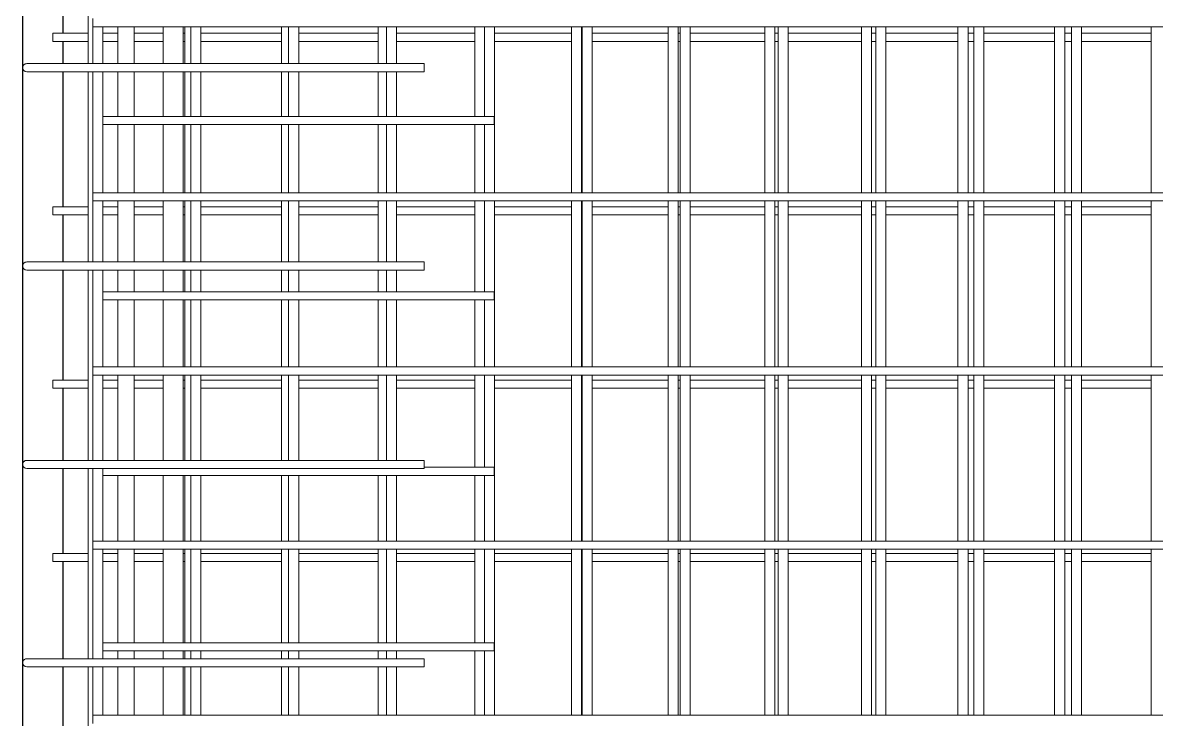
# Model space of a CAD drawing. Header units: millimetres. Extents: x 6744 to 22888, y -3063 to 10037.
# Drawn here: x 10063 to 11192, y 1416 to 2110 of the extents above; entities that cross this region are included whole.
import ezdxf

# ---------------------------------------------------------------- set-up
doc = ezdxf.new("R2010")
doc.units = ezdxf.units.MM
doc.layers.add('A-WALL', color=113, linetype='Continuous', lineweight=25)
doc.layers.add('S-RBAR', color=171, linetype='Continuous', lineweight=18)

msp = doc.modelspace()

# ---------------------------------------------------------------- linework, layer by layer
at = {"layer": 'A-WALL'}
for p, q in [((10062.56745, -1395), (10062.56745, 7059.95039)), ((10102.56745, 2259), (10102.56745, 2099.53846)), ((10102.56745, 2091.53846), (10102.56745, 2069.33333)), ((10102.56745, 2061.33333), (10102.56745, 1926.71154)), ((10102.56745, 1918.71154), (10102.56745, 1871.66667)), ((10102.56745, 1863.66667), (10102.56745, 1753.88462)), ((10102.56745, 1745.88462), (10102.56745, 1674)), ((10102.56745, 1666), (10102.56745, 1581.05769)), ((10102.56745, 1573.05769), (10102.56745, 1476.33333)), ((10102.56745, 1468.33333), (10102.56745, 1408.23077))]:
    msp.add_line(p, q, dxfattribs=at)
at = {"layer": 'S-RBAR'}
for p, q in [((10127.74785, 2069.33333), (10127.74785, 2259)), ((10132.56745, 2106.15651), (10132.56745, 2114.15651)), ((10132.56745, 2106.15651), (12288.56745, 2106.15651)), ((10132.56745, 2069.33333), (10132.56745, 2106.15651)), ((10142.56745, 2069.33333), (10142.56745, 2106.15651)), ((10157.56745, 2069.33333), (10157.56745, 2106.15651)), ((10173.56745, 2069.33333), (10173.56745, 2106.15651)), ((10202.56541, 2069.33333), (10202.56541, 2106.15651)), ((10222.56541, 2069.33333), (10222.56541, 2106.15651)), ((10224.08401, 2069.33333), (10224.08401, 2106.15651)), ((10230.11291, 2069.33333), (10230.11291, 2106.15651)), ((10240.11291, 2069.33333), (10240.11291, 2106.15651)), ((10320.42017, 2069.33333), (10320.42017, 2106.15651)), ((10327.65836, 2069.33333), (10327.65836, 2106.15651)), ((10337.65836, 2069.33333), (10337.65836, 2106.15651)), ((10416.75633, 2069.33333), (10416.75633, 2106.15651)), ((10425.20382, 2069.33333), (10425.20382, 2106.15651)), ((10435.20382, 2069.33333), (10435.20382, 2106.15651)), ((10513.09249, 2016.79561), (10513.09249, 2106.15651)), ((10522.74927, 2016.79561), (10522.74927, 2106.15651)), ((10532.74927, 1940.59868), (10532.74927, 2106.15651)), ((10609.42865, 1940.59868), (10609.42865, 2106.15651)), ((10619.42865, 1940.59868), (10619.42865, 2106.15651)), ((10620.29473, 1940.59868), (10620.29473, 2106.15651)), ((10630.29473, 1940.59868), (10630.29473, 2106.15651)), ((10705.76481, 1940.59868), (10705.76481, 2106.15651)), ((10715.76481, 1940.59868), (10715.76481, 2106.15651)), ((10717.84018, 1940.59868), (10717.84018, 2106.15651)), ((10727.84018, 1940.59868), (10727.84018, 2106.15651)), ((10802.10097, 1940.59868), (10802.10097, 2106.15651)), ((10812.10097, 1940.59868), (10812.10097, 2106.15651)), ((10815.38564, 1940.59868), (10815.38564, 2106.15651)), ((10825.38564, 1940.59868), (10825.38564, 2106.15651)), ((10898.43713, 1940.59868), (10898.43713, 2106.15651)), ((10908.43713, 1940.59868), (10908.43713, 2106.15651)), ((10912.93109, 1940.59868), (10912.93109, 2106.15651)), ((10922.93109, 1940.59868), (10922.93109, 2106.15651)), ((10994.77329, 1940.59868), (10994.77329, 2106.15651)), ((11004.77329, 1940.59868), (11004.77329, 2106.15651)), ((11010.47655, 1940.59868), (11010.47655, 2106.15651)), ((11020.47655, 1940.59868), (11020.47655, 2106.15651)), ((11091.10945, 1940.59868), (11091.10945, 2106.15651)), ((11101.10945, 1940.59868), (11101.10945, 2106.15651)), ((11108.022, 1940.59868), (11108.022, 2106.15651)), ((11118.022, 1940.59868), (11118.022, 2106.15651)), ((11187.44562, 1940.59868), (11187.44562, 2106.15651)), ((10092.56745, 2099.53846), (10127.74785, 2099.53846)), ((10092.56745, 2091.53846), (10092.56745, 2099.53846)), ((10092.56745, 2091.53846), (10127.74785, 2091.53846)), ((10142.56745, 2099.53846), (10157.56745, 2099.53846)), ((10142.56745, 2091.53846), (10157.56745, 2091.53846)), ((10173.56745, 2099.53846), (10202.56541, 2099.53846)), ((10173.56745, 2091.53846), (10202.56541, 2091.53846)), ((10222.56541, 2099.53846), (10224.08401, 2099.53846)), ((10222.56541, 2091.53846), (10224.08401, 2091.53846)), ((10240.11291, 2099.53846), (10320.42017, 2099.53846)), ((10240.11291, 2091.53846), (10320.42017, 2091.53846)), ((10337.65836, 2099.53846), (10416.75633, 2099.53846)), ((10337.65836, 2091.53846), (10416.75633, 2091.53846)), ((10435.20382, 2099.53846), (10513.09249, 2099.53846)), ((10435.20382, 2091.53846), (10513.09249, 2091.53846)), ((10532.74927, 2099.53846), (10609.42865, 2099.53846)), ((10532.74927, 2091.53846), (10609.42865, 2091.53846)), ((10619.42865, 2099.53846), (10620.29473, 2099.53846)), ((10619.42865, 2091.53846), (10620.29473, 2091.53846)), ((10630.29473, 2099.53846), (10705.76481, 2099.53846)), ((10630.29473, 2091.53846), (10705.76481, 2091.53846)), ((10715.76481, 2099.53846), (10717.84018, 2099.53846)), ((10715.76481, 2091.53846), (10717.84018, 2091.53846)), ((10727.84018, 2099.53846), (10802.10097, 2099.53846)), ((10727.84018, 2091.53846), (10802.10097, 2091.53846)), ((10812.10097, 2099.53846), (10815.38564, 2099.53846)), ((10812.10097, 2091.53846), (10815.38564, 2091.53846)), ((10825.38564, 2099.53846), (10898.43713, 2099.53846)), ((10825.38564, 2091.53846), (10898.43713, 2091.53846)), ((10908.43713, 2099.53846), (10912.93109, 2099.53846)), ((10908.43713, 2091.53846), (10912.93109, 2091.53846)), ((10922.93109, 2099.53846), (10994.77329, 2099.53846)), ((10922.93109, 2091.53846), (10994.77329, 2091.53846)), ((11004.77329, 2099.53846), (11010.47655, 2099.53846)), ((11004.77329, 2091.53846), (11010.47655, 2091.53846)), ((11020.47655, 2099.53846), (11091.10945, 2099.53846)), ((11020.47655, 2091.53846), (11091.10945, 2091.53846)), ((11101.10945, 2099.53846), (11108.022, 2099.53846)), ((11101.10945, 2091.53846), (11108.022, 2091.53846)), ((11118.022, 2099.53846), (11187.44562, 2099.53846)), ((11118.022, 2091.53846), (11187.44562, 2091.53846)), ((10066.56541, 2069.33333), (10086.56541, 2069.33333)), ((10462.56541, 2069.33333), (10086.56541, 2069.33333)), ((10462.56541, 2069.33333), (10462.56541, 2061.33333)), ((10066.56541, 2061.33333), (10086.56541, 2061.33333)), ((10462.56541, 2061.33333), (10086.56541, 2061.33333)), ((10127.74785, 1871.66667), (10127.74785, 2061.33333)), ((10132.56745, 1940.59868), (10132.56745, 2061.33333)), ((10142.56745, 1940.59868), (10142.56745, 2061.33333)), ((10157.56745, 2016.79561), (10157.56745, 2061.33333)), ((10173.56745, 2016.79561), (10173.56745, 2061.33333)), ((10202.56541, 2016.79561), (10202.56541, 2061.33333)), ((10222.56541, 2016.79561), (10222.56541, 2061.33333)), ((10224.08401, 2016.79561), (10224.08401, 2061.33333)), ((10230.11291, 2016.79561), (10230.11291, 2061.33333)), ((10240.11291, 2016.79561), (10240.11291, 2061.33333)), ((10320.42017, 2016.79561), (10320.42017, 2061.33333)), ((10327.65836, 2016.79561), (10327.65836, 2061.33333)), ((10337.65836, 2016.79561), (10337.65836, 2061.33333)), ((10416.75633, 2016.79561), (10416.75633, 2061.33333)), ((10425.20382, 2016.79561), (10425.20382, 2061.33333)), ((10435.20382, 2016.79561), (10435.20382, 2061.33333)), ((10172.62673, 2016.79561), (10142.27968, 2016.79561)), ((10172.62673, 2016.79561), (10532.62673, 2016.79561)), ((10532.62673, 2008.79561), (10532.62673, 2016.79561)), ((10172.62673, 2008.79561), (10142.27968, 2008.79561)), ((10157.56745, 1940.59868), (10157.56745, 2008.79561)), ((10172.62673, 2008.79561), (10532.62673, 2008.79561)), ((10173.56745, 1940.59868), (10173.56745, 2008.79561)), ((10202.56541, 1940.59868), (10202.56541, 2008.79561)), ((10222.56541, 1940.59868), (10222.56541, 2008.79561)), ((10224.08401, 1940.59868), (10224.08401, 2008.79561)), ((10230.11291, 1940.59868), (10230.11291, 2008.79561)), ((10240.11291, 1940.59868), (10240.11291, 2008.79561)), ((10320.42017, 1940.59868), (10320.42017, 2008.79561)), ((10327.65836, 1940.59868), (10327.65836, 2008.79561)), ((10337.65836, 1940.59868), (10337.65836, 2008.79561)), ((10416.75633, 1940.59868), (10416.75633, 2008.79561)), ((10425.20382, 1940.59868), (10425.20382, 2008.79561)), ((10435.20382, 1940.59868), (10435.20382, 2008.79561)), ((10513.09249, 1940.59868), (10513.09249, 2008.79561)), ((10522.74927, 1940.59868), (10522.74927, 2008.79561)), ((10132.56745, 1940.59868), (12288.56745, 1940.59868)), ((10132.56745, 1932.59868), (10132.56745, 1940.59868)), ((10132.56745, 1932.59868), (12288.56745, 1932.59868)), ((10132.56745, 1871.66667), (10132.56745, 1932.59868)), ((10142.56745, 1871.66667), (10142.56745, 1932.59868)), ((10157.56745, 1871.66667), (10157.56745, 1932.59868)), ((10173.56745, 1871.66667), (10173.56745, 1932.59868)), ((10202.56541, 1871.66667), (10202.56541, 1932.59868)), ((10222.56541, 1871.66667), (10222.56541, 1932.59868)), ((10224.08401, 1871.66667), (10224.08401, 1932.59868)), ((10230.11291, 1871.66667), (10230.11291, 1932.59868)), ((10240.11291, 1871.66667), (10240.11291, 1932.59868)), ((10320.42017, 1871.66667), (10320.42017, 1932.59868)), ((10327.65836, 1871.66667), (10327.65836, 1932.59868)), ((10337.65836, 1871.66667), (10337.65836, 1932.59868)), ((10416.75633, 1871.66667), (10416.75633, 1932.59868)), ((10425.20382, 1871.66667), (10425.20382, 1932.59868)), ((10435.20382, 1871.66667), (10435.20382, 1932.59868)), ((10513.09249, 1841.9237), (10513.09249, 1932.59868)), ((10522.74927, 1841.9237), (10522.74927, 1932.59868)), ((10532.74927, 1767.04086), (10532.74927, 1932.59868)), ((10609.42865, 1767.04086), (10609.42865, 1932.59868)), ((10619.42865, 1767.04086), (10619.42865, 1932.59868)), ((10620.29473, 1767.04086), (10620.29473, 1932.59868)), ((10630.29473, 1767.04086), (10630.29473, 1932.59868)), ((10705.76481, 1767.04086), (10705.76481, 1932.59868)), ((10715.76481, 1767.04086), (10715.76481, 1932.59868)), ((10717.84018, 1767.04086), (10717.84018, 1932.59868)), ((10727.84018, 1767.04086), (10727.84018, 1932.59868)), ((10802.10097, 1767.04086), (10802.10097, 1932.59868)), ((10812.10097, 1767.04086), (10812.10097, 1932.59868)), ((10815.38564, 1767.04086), (10815.38564, 1932.59868)), ((10825.38564, 1767.04086), (10825.38564, 1932.59868)), ((10898.43713, 1767.04086), (10898.43713, 1932.59868)), ((10908.43713, 1767.04086), (10908.43713, 1932.59868)), ((10912.93109, 1767.04086), (10912.93109, 1932.59868)), ((10922.93109, 1767.04086), (10922.93109, 1932.59868)), ((10994.77329, 1767.04086), (10994.77329, 1932.59868)), ((11004.77329, 1767.04086), (11004.77329, 1932.59868)), ((11010.47655, 1767.04086), (11010.47655, 1932.59868)), ((11020.47655, 1767.04086), (11020.47655, 1932.59868)), ((11091.10945, 1767.04086), (11091.10945, 1932.59868)), ((11101.10945, 1767.04086), (11101.10945, 1932.59868)), ((11108.022, 1767.04086), (11108.022, 1932.59868)), ((11118.022, 1767.04086), (11118.022, 1932.59868)), ((11187.44562, 1767.04086), (11187.44562, 1932.59868)), ((10092.56745, 1926.71154), (10127.74785, 1926.71154)), ((10092.56745, 1918.71154), (10092.56745, 1926.71154)), ((10142.56745, 1926.71154), (10157.56745, 1926.71154)), ((10173.56745, 1926.71154), (10202.56541, 1926.71154)), ((10222.56541, 1926.71154), (10224.08401, 1926.71154)), ((10240.11291, 1926.71154), (10320.42017, 1926.71154)), ((10337.65836, 1926.71154), (10416.75633, 1926.71154)), ((10435.20382, 1926.71154), (10513.09249, 1926.71154)), ((10532.74927, 1926.71154), (10609.42865, 1926.71154)), ((10619.42865, 1926.71154), (10620.29473, 1926.71154)), ((10630.29473, 1926.71154), (10705.76481, 1926.71154)), ((10715.76481, 1926.71154), (10717.84018, 1926.71154)), ((10727.84018, 1926.71154), (10802.10097, 1926.71154)), ((10812.10097, 1926.71154), (10815.38564, 1926.71154)), ((10825.38564, 1926.71154), (10898.43713, 1926.71154)), ((10908.43713, 1926.71154), (10912.93109, 1926.71154)), ((10922.93109, 1926.71154), (10994.77329, 1926.71154)), ((11004.77329, 1926.71154), (11010.47655, 1926.71154)), ((11020.47655, 1926.71154), (11091.10945, 1926.71154)), ((11101.10945, 1926.71154), (11108.022, 1926.71154)), ((11118.022, 1926.71154), (11187.44562, 1926.71154)), ((10092.56745, 1918.71154), (10127.74785, 1918.71154)), ((10142.56745, 1918.71154), (10157.56745, 1918.71154)), ((10173.56745, 1918.71154), (10202.56541, 1918.71154)), ((10222.56541, 1918.71154), (10224.08401, 1918.71154)), ((10240.11291, 1918.71154), (10320.42017, 1918.71154)), ((10337.65836, 1918.71154), (10416.75633, 1918.71154)), ((10435.20382, 1918.71154), (10513.09249, 1918.71154)), ((10532.74927, 1918.71154), (10609.42865, 1918.71154)), ((10619.42865, 1918.71154), (10620.29473, 1918.71154)), ((10630.29473, 1918.71154), (10705.76481, 1918.71154)), ((10715.76481, 1918.71154), (10717.84018, 1918.71154)), ((10727.84018, 1918.71154), (10802.10097, 1918.71154)), ((10812.10097, 1918.71154), (10815.38564, 1918.71154)), ((10825.38564, 1918.71154), (10898.43713, 1918.71154)), ((10908.43713, 1918.71154), (10912.93109, 1918.71154)), ((10922.93109, 1918.71154), (10994.77329, 1918.71154)), ((11004.77329, 1918.71154), (11010.47655, 1918.71154)), ((11020.47655, 1918.71154), (11091.10945, 1918.71154)), ((11101.10945, 1918.71154), (11108.022, 1918.71154)), ((11118.022, 1918.71154), (11187.44562, 1918.71154)), ((10066.56541, 1871.66667), (10086.56541, 1871.66667)), ((10462.56541, 1871.66667), (10086.56541, 1871.66667)), ((10462.56541, 1871.66667), (10462.56541, 1863.66667)), ((10066.56541, 1863.66667), (10086.56541, 1863.66667)), ((10462.56541, 1863.66667), (10086.56541, 1863.66667)), ((10127.74785, 1674), (10127.74785, 1863.66667)), ((10132.56745, 1767.04086), (10132.56745, 1863.66667)), ((10142.56745, 1767.04086), (10142.56745, 1863.66667)), ((10157.56745, 1841.9237), (10157.56745, 1863.66667)), ((10173.56745, 1841.9237), (10173.56745, 1863.66667)), ((10202.56541, 1841.9237), (10202.56541, 1863.66667)), ((10222.56541, 1841.9237), (10222.56541, 1863.66667)), ((10224.08401, 1841.9237), (10224.08401, 1863.66667)), ((10230.11291, 1841.9237), (10230.11291, 1863.66667)), ((10240.11291, 1841.9237), (10240.11291, 1863.66667)), ((10320.42017, 1841.9237), (10320.42017, 1863.66667)), ((10327.65836, 1841.9237), (10327.65836, 1863.66667)), ((10337.65836, 1841.9237), (10337.65836, 1863.66667)), ((10416.75633, 1841.9237), (10416.75633, 1863.66667)), ((10425.20382, 1841.9237), (10425.20382, 1863.66667)), ((10435.20382, 1841.9237), (10435.20382, 1863.66667)), ((10172.62673, 1841.9237), (10142.27968, 1841.9237)), ((10172.62673, 1841.9237), (10532.62673, 1841.9237)), ((10532.62673, 1833.9237), (10532.62673, 1841.9237)), ((10172.62673, 1833.9237), (10142.27968, 1833.9237)), ((10157.56745, 1767.04086), (10157.56745, 1833.9237)), ((10172.62673, 1833.9237), (10532.62673, 1833.9237)), ((10173.56745, 1767.04086), (10173.56745, 1833.9237)), ((10202.56541, 1767.04086), (10202.56541, 1833.9237)), ((10222.56541, 1767.04086), (10222.56541, 1833.9237)), ((10224.08401, 1767.04086), (10224.08401, 1833.9237)), ((10230.11291, 1767.04086), (10230.11291, 1833.9237)), ((10240.11291, 1767.04086), (10240.11291, 1833.9237)), ((10320.42017, 1767.04086), (10320.42017, 1833.9237)), ((10327.65836, 1767.04086), (10327.65836, 1833.9237)), ((10337.65836, 1767.04086), (10337.65836, 1833.9237)), ((10416.75633, 1767.04086), (10416.75633, 1833.9237)), ((10425.20382, 1767.04086), (10425.20382, 1833.9237)), ((10435.20382, 1767.04086), (10435.20382, 1833.9237)), ((10513.09249, 1767.04086), (10513.09249, 1833.9237)), ((10522.74927, 1767.04086), (10522.74927, 1833.9237)), ((10132.56745, 1767.04086), (12288.56745, 1767.04086)), ((10132.56745, 1759.04086), (10132.56745, 1767.04086)), ((10092.56745, 1753.88462), (10127.74785, 1753.88462)), ((10092.56745, 1745.88462), (10092.56745, 1753.88462)), ((10132.56745, 1759.04086), (12288.56745, 1759.04086)), ((10132.56745, 1674), (10132.56745, 1759.04086)), ((10142.56745, 1674), (10142.56745, 1759.04086)), ((10142.56745, 1753.88462), (10157.56745, 1753.88462)), ((10157.56745, 1674), (10157.56745, 1759.04086)), ((10173.56745, 1674), (10173.56745, 1759.04086)), ((10173.56745, 1753.88462), (10202.56541, 1753.88462)), ((10202.56541, 1674), (10202.56541, 1759.04086)), ((10222.56541, 1674), (10222.56541, 1759.04086)), ((10222.56541, 1753.88462), (10224.08401, 1753.88462)), ((10224.08401, 1674), (10224.08401, 1759.04086)), ((10230.11291, 1674), (10230.11291, 1759.04086)), ((10240.11291, 1674), (10240.11291, 1759.04086)), ((10240.11291, 1753.88462), (10320.42017, 1753.88462)), ((10320.42017, 1674), (10320.42017, 1759.04086)), ((10327.65836, 1674), (10327.65836, 1759.04086)), ((10337.65836, 1674), (10337.65836, 1759.04086)), ((10337.65836, 1753.88462), (10416.75633, 1753.88462)), ((10416.75633, 1674), (10416.75633, 1759.04086)), ((10425.20382, 1674), (10425.20382, 1759.04086)), ((10435.20382, 1674), (10435.20382, 1759.04086)), ((10435.20382, 1753.88462), (10513.09249, 1753.88462)), ((10513.09249, 1667.05178), (10513.09249, 1759.04086)), ((10522.74927, 1667.05178), (10522.74927, 1759.04086)), ((10532.74927, 1593.48303), (10532.74927, 1759.04086)), ((10532.74927, 1753.88462), (10609.42865, 1753.88462)), ((10609.42865, 1593.48303), (10609.42865, 1759.04086)), ((10619.42865, 1593.48303), (10619.42865, 1759.04086)), ((10619.42865, 1753.88462), (10620.29473, 1753.88462)), ((10620.29473, 1593.48303), (10620.29473, 1759.04086)), ((10630.29473, 1593.48303), (10630.29473, 1759.04086)), ((10630.29473, 1753.88462), (10705.76481, 1753.88462)), ((10705.76481, 1593.48303), (10705.76481, 1759.04086)), ((10715.76481, 1593.48303), (10715.76481, 1759.04086)), ((10715.76481, 1753.88462), (10717.84018, 1753.88462)), ((10717.84018, 1593.48303), (10717.84018, 1759.04086)), ((10727.84018, 1593.48303), (10727.84018, 1759.04086)), ((10727.84018, 1753.88462), (10802.10097, 1753.88462)), ((10802.10097, 1593.48303), (10802.10097, 1759.04086)), ((10812.10097, 1593.48303), (10812.10097, 1759.04086)), ((10812.10097, 1753.88462), (10815.38564, 1753.88462)), ((10815.38564, 1593.48303), (10815.38564, 1759.04086)), ((10825.38564, 1593.48303), (10825.38564, 1759.04086)), ((10825.38564, 1753.88462), (10898.43713, 1753.88462)), ((10898.43713, 1593.48303), (10898.43713, 1759.04086)), ((10908.43713, 1593.48303), (10908.43713, 1759.04086)), ((10908.43713, 1753.88462), (10912.93109, 1753.88462)), ((10912.93109, 1593.48303), (10912.93109, 1759.04086)), ((10922.93109, 1593.48303), (10922.93109, 1759.04086)), ((10922.93109, 1753.88462), (10994.77329, 1753.88462)), ((10994.77329, 1593.48303), (10994.77329, 1759.04086)), ((11004.77329, 1593.48303), (11004.77329, 1759.04086)), ((11004.77329, 1753.88462), (11010.47655, 1753.88462)), ((11010.47655, 1593.48303), (11010.47655, 1759.04086)), ((11020.47655, 1593.48303), (11020.47655, 1759.04086)), ((11020.47655, 1753.88462), (11091.10945, 1753.88462)), ((11091.10945, 1593.48303), (11091.10945, 1759.04086)), ((11101.10945, 1593.48303), (11101.10945, 1759.04086)), ((11101.10945, 1753.88462), (11108.022, 1753.88462)), ((11108.022, 1593.48303), (11108.022, 1759.04086)), ((11118.022, 1593.48303), (11118.022, 1759.04086)), ((11118.022, 1753.88462), (11187.44562, 1753.88462)), ((11187.44562, 1593.48303), (11187.44562, 1759.04086)), ((10092.56745, 1745.88462), (10127.74785, 1745.88462)), ((10142.56745, 1745.88462), (10157.56745, 1745.88462)), ((10173.56745, 1745.88462), (10202.56541, 1745.88462)), ((10222.56541, 1745.88462), (10224.08401, 1745.88462)), ((10240.11291, 1745.88462), (10320.42017, 1745.88462)), ((10337.65836, 1745.88462), (10416.75633, 1745.88462)), ((10435.20382, 1745.88462), (10513.09249, 1745.88462)), ((10532.74927, 1745.88462), (10609.42865, 1745.88462)), ((10619.42865, 1745.88462), (10620.29473, 1745.88462)), ((10630.29473, 1745.88462), (10705.76481, 1745.88462)), ((10715.76481, 1745.88462), (10717.84018, 1745.88462)), ((10727.84018, 1745.88462), (10802.10097, 1745.88462)), ((10812.10097, 1745.88462), (10815.38564, 1745.88462)), ((10825.38564, 1745.88462), (10898.43713, 1745.88462)), ((10908.43713, 1745.88462), (10912.93109, 1745.88462)), ((10922.93109, 1745.88462), (10994.77329, 1745.88462)), ((11004.77329, 1745.88462), (11010.47655, 1745.88462)), ((11020.47655, 1745.88462), (11091.10945, 1745.88462)), ((11101.10945, 1745.88462), (11108.022, 1745.88462)), ((11118.022, 1745.88462), (11187.44562, 1745.88462)), ((10066.56541, 1674), (10086.56541, 1674)), ((10462.56541, 1674), (10086.56541, 1674)), ((10462.56541, 1674), (10462.56541, 1666)), ((10066.56541, 1666), (10086.56541, 1666)), ((10462.56541, 1666), (10086.56541, 1666)), ((10127.74785, 1476.33333), (10127.74785, 1666)), ((10132.56745, 1593.48303), (10132.56745, 1666)), ((10142.56745, 1593.48303), (10142.56745, 1666)), ((10462.56541, 1667.05178), (10532.62673, 1667.05178)), ((10532.62673, 1659.05178), (10532.62673, 1667.05178)), ((10172.62673, 1659.05178), (10142.27968, 1659.05178)), ((10157.56745, 1593.48303), (10157.56745, 1659.05178)), ((10172.62673, 1659.05178), (10532.62673, 1659.05178)), ((10173.56745, 1593.48303), (10173.56745, 1659.05178)), ((10202.56541, 1593.48303), (10202.56541, 1659.05178)), ((10222.56541, 1593.48303), (10222.56541, 1659.05178)), ((10224.08401, 1593.48303), (10224.08401, 1659.05178)), ((10230.11291, 1593.48303), (10230.11291, 1659.05178)), ((10240.11291, 1593.48303), (10240.11291, 1659.05178)), ((10320.42017, 1593.48303), (10320.42017, 1659.05178)), ((10327.65836, 1593.48303), (10327.65836, 1659.05178)), ((10337.65836, 1593.48303), (10337.65836, 1659.05178)), ((10416.75633, 1593.48303), (10416.75633, 1659.05178)), ((10425.20382, 1593.48303), (10425.20382, 1659.05178)), ((10435.20382, 1593.48303), (10435.20382, 1659.05178)), ((10513.09249, 1593.48303), (10513.09249, 1659.05178)), ((10522.74927, 1593.48303), (10522.74927, 1659.05178)), ((10132.56745, 1593.48303), (12288.56745, 1593.48303)), ((10132.56745, 1585.48303), (10132.56745, 1593.48303)), ((10132.56745, 1585.48303), (12288.56745, 1585.48303)), ((10132.56745, 1476.33333), (10132.56745, 1585.48303)), ((10142.56745, 1476.33333), (10142.56745, 1585.48303)), ((10157.56745, 1492.17987), (10157.56745, 1585.48303)), ((10173.56745, 1492.17987), (10173.56745, 1585.48303)), ((10202.56541, 1492.17987), (10202.56541, 1585.48303)), ((10222.56541, 1492.17987), (10222.56541, 1585.48303)), ((10224.08401, 1492.17987), (10224.08401, 1585.48303)), ((10230.11291, 1492.17987), (10230.11291, 1585.48303)), ((10240.11291, 1492.17987), (10240.11291, 1585.48303)), ((10320.42017, 1492.17987), (10320.42017, 1585.48303)), ((10327.65836, 1492.17987), (10327.65836, 1585.48303)), ((10337.65836, 1492.17987), (10337.65836, 1585.48303)), ((10416.75633, 1492.17987), (10416.75633, 1585.48303)), ((10425.20382, 1492.17987), (10425.20382, 1585.48303)), ((10435.20382, 1492.17987), (10435.20382, 1585.48303)), ((10513.09249, 1492.17987), (10513.09249, 1585.48303)), ((10522.74927, 1492.17987), (10522.74927, 1585.48303)), ((10532.74927, 1419.9252), (10532.74927, 1585.48303)), ((10609.42865, 1419.9252), (10609.42865, 1585.48303)), ((10619.42865, 1419.9252), (10619.42865, 1585.48303)), ((10620.29473, 1419.9252), (10620.29473, 1585.48303)), ((10630.29473, 1419.9252), (10630.29473, 1585.48303)), ((10705.76481, 1419.9252), (10705.76481, 1585.48303)), ((10715.76481, 1419.9252), (10715.76481, 1585.48303)), ((10717.84018, 1419.9252), (10717.84018, 1585.48303)), ((10727.84018, 1419.9252), (10727.84018, 1585.48303)), ((10802.10097, 1419.9252), (10802.10097, 1585.48303)), ((10812.10097, 1419.9252), (10812.10097, 1585.48303)), ((10815.38564, 1419.9252), (10815.38564, 1585.48303)), ((10825.38564, 1419.9252), (10825.38564, 1585.48303)), ((10898.43713, 1419.9252), (10898.43713, 1585.48303)), ((10908.43713, 1419.9252), (10908.43713, 1585.48303)), ((10912.93109, 1419.9252), (10912.93109, 1585.48303)), ((10922.93109, 1419.9252), (10922.93109, 1585.48303)), ((10994.77329, 1419.9252), (10994.77329, 1585.48303)), ((11004.77329, 1419.9252), (11004.77329, 1585.48303)), ((11010.47655, 1419.9252), (11010.47655, 1585.48303)), ((11020.47655, 1419.9252), (11020.47655, 1585.48303)), ((11091.10945, 1419.9252), (11091.10945, 1585.48303)), ((11101.10945, 1419.9252), (11101.10945, 1585.48303)), ((11108.022, 1419.9252), (11108.022, 1585.48303)), ((11118.022, 1419.9252), (11118.022, 1585.48303)), ((11187.44562, 1419.9252), (11187.44562, 1585.48303)), ((10092.56745, 1581.05769), (10127.74785, 1581.05769)), ((10092.56745, 1573.05769), (10092.56745, 1581.05769)), ((10092.56745, 1573.05769), (10127.74785, 1573.05769)), ((10142.56745, 1581.05769), (10157.56745, 1581.05769)), ((10142.56745, 1573.05769), (10157.56745, 1573.05769)), ((10173.56745, 1581.05769), (10202.56541, 1581.05769)), ((10173.56745, 1573.05769), (10202.56541, 1573.05769)), ((10222.56541, 1581.05769), (10224.08401, 1581.05769)), ((10222.56541, 1573.05769), (10224.08401, 1573.05769)), ((10240.11291, 1581.05769), (10320.42017, 1581.05769)), ((10240.11291, 1573.05769), (10320.42017, 1573.05769)), ((10337.65836, 1581.05769), (10416.75633, 1581.05769)), ((10337.65836, 1573.05769), (10416.75633, 1573.05769)), ((10435.20382, 1581.05769), (10513.09249, 1581.05769)), ((10435.20382, 1573.05769), (10513.09249, 1573.05769)), ((10532.74927, 1581.05769), (10609.42865, 1581.05769)), ((10532.74927, 1573.05769), (10609.42865, 1573.05769)), ((10619.42865, 1581.05769), (10620.29473, 1581.05769)), ((10619.42865, 1573.05769), (10620.29473, 1573.05769)), ((10630.29473, 1581.05769), (10705.76481, 1581.05769)), ((10630.29473, 1573.05769), (10705.76481, 1573.05769)), ((10715.76481, 1581.05769), (10717.84018, 1581.05769)), ((10715.76481, 1573.05769), (10717.84018, 1573.05769)), ((10727.84018, 1581.05769), (10802.10097, 1581.05769)), ((10727.84018, 1573.05769), (10802.10097, 1573.05769)), ((10812.10097, 1581.05769), (10815.38564, 1581.05769)), ((10812.10097, 1573.05769), (10815.38564, 1573.05769)), ((10825.38564, 1581.05769), (10898.43713, 1581.05769)), ((10825.38564, 1573.05769), (10898.43713, 1573.05769)), ((10908.43713, 1581.05769), (10912.93109, 1581.05769)), ((10908.43713, 1573.05769), (10912.93109, 1573.05769)), ((10922.93109, 1581.05769), (10994.77329, 1581.05769)), ((10922.93109, 1573.05769), (10994.77329, 1573.05769)), ((11004.77329, 1581.05769), (11010.47655, 1581.05769)), ((11004.77329, 1573.05769), (11010.47655, 1573.05769)), ((11020.47655, 1581.05769), (11091.10945, 1581.05769)), ((11020.47655, 1573.05769), (11091.10945, 1573.05769)), ((11101.10945, 1581.05769), (11108.022, 1581.05769)), ((11101.10945, 1573.05769), (11108.022, 1573.05769)), ((11118.022, 1581.05769), (11187.44562, 1581.05769)), ((11118.022, 1573.05769), (11187.44562, 1573.05769)), ((10172.62673, 1492.17987), (10142.27968, 1492.17987)), ((10172.62673, 1492.17987), (10532.62673, 1492.17987)), ((10532.62673, 1484.17987), (10532.62673, 1492.17987)), ((10172.62673, 1484.17987), (10142.27968, 1484.17987)), ((10157.56745, 1476.33333), (10157.56745, 1484.17987)), ((10172.62673, 1484.17987), (10532.62673, 1484.17987)), ((10173.56745, 1476.33333), (10173.56745, 1484.17987)), ((10202.56541, 1476.33333), (10202.56541, 1484.17987)), ((10222.56541, 1476.33333), (10222.56541, 1484.17987)), ((10224.08401, 1476.33333), (10224.08401, 1484.17987)), ((10230.11291, 1476.33333), (10230.11291, 1484.17987)), ((10240.11291, 1476.33333), (10240.11291, 1484.17987)), ((10320.42017, 1476.33333), (10320.42017, 1484.17987)), ((10327.65836, 1476.33333), (10327.65836, 1484.17987)), ((10337.65836, 1476.33333), (10337.65836, 1484.17987)), ((10416.75633, 1476.33333), (10416.75633, 1484.17987)), ((10425.20382, 1476.33333), (10425.20382, 1484.17987)), ((10435.20382, 1476.33333), (10435.20382, 1484.17987)), ((10513.09249, 1419.9252), (10513.09249, 1484.17987)), ((10522.74927, 1419.9252), (10522.74927, 1484.17987)), ((10066.56541, 1476.33333), (10086.56541, 1476.33333)), ((10462.56541, 1476.33333), (10086.56541, 1476.33333)), ((10462.56541, 1476.33333), (10462.56541, 1468.33333)), ((10066.56541, 1468.33333), (10086.56541, 1468.33333)), ((10462.56541, 1468.33333), (10086.56541, 1468.33333)), ((10127.74785, 1278.66667), (10127.74785, 1468.33333)), ((10132.56745, 1419.9252), (10132.56745, 1468.33333)), ((10142.56745, 1419.9252), (10142.56745, 1468.33333)), ((10157.56745, 1419.9252), (10157.56745, 1468.33333)), ((10173.56745, 1419.9252), (10173.56745, 1468.33333)), ((10202.56541, 1419.9252), (10202.56541, 1468.33333)), ((10222.56541, 1419.9252), (10222.56541, 1468.33333)), ((10224.08401, 1419.9252), (10224.08401, 1468.33333)), ((10230.11291, 1419.9252), (10230.11291, 1468.33333)), ((10240.11291, 1419.9252), (10240.11291, 1468.33333)), ((10320.42017, 1419.9252), (10320.42017, 1468.33333)), ((10327.65836, 1419.9252), (10327.65836, 1468.33333)), ((10337.65836, 1419.9252), (10337.65836, 1468.33333)), ((10416.75633, 1419.9252), (10416.75633, 1468.33333)), ((10425.20382, 1419.9252), (10425.20382, 1468.33333)), ((10435.20382, 1419.9252), (10435.20382, 1468.33333)), ((10132.56745, 1419.9252), (12288.56745, 1419.9252)), ((10132.56745, 1411.9252), (10132.56745, 1419.9252))]:
    msp.add_line(p, q, dxfattribs=at)
for centre, start, end in [((10066.56541, 2065.33333), 90, 270), ((10066.56541, 2065.33333), 120, 165), ((10066.56541, 2065.33333), 90, 105), ((10066.56541, 2065.33333), 195, 240), ((10066.56541, 1867.66667), 90, 270), ((10066.56541, 1867.66667), 120, 165), ((10066.56541, 1867.66667), 195, 240), ((10066.56541, 1867.66667), 90, 105), ((10066.56541, 1670), 90, 270), ((10066.56541, 1670), 120, 165), ((10066.56541, 1670), 90, 105), ((10066.56541, 1670), 195, 240), ((10066.56541, 1472.33333), 90, 270), ((10066.56541, 1472.33333), 120, 165), ((10066.56541, 1472.33333), 195, 240), ((10066.56541, 1472.33333), 90, 105)]:
    msp.add_arc(centre, 4, start, end, dxfattribs=at)

doc.saveas('drawing.dxf')
